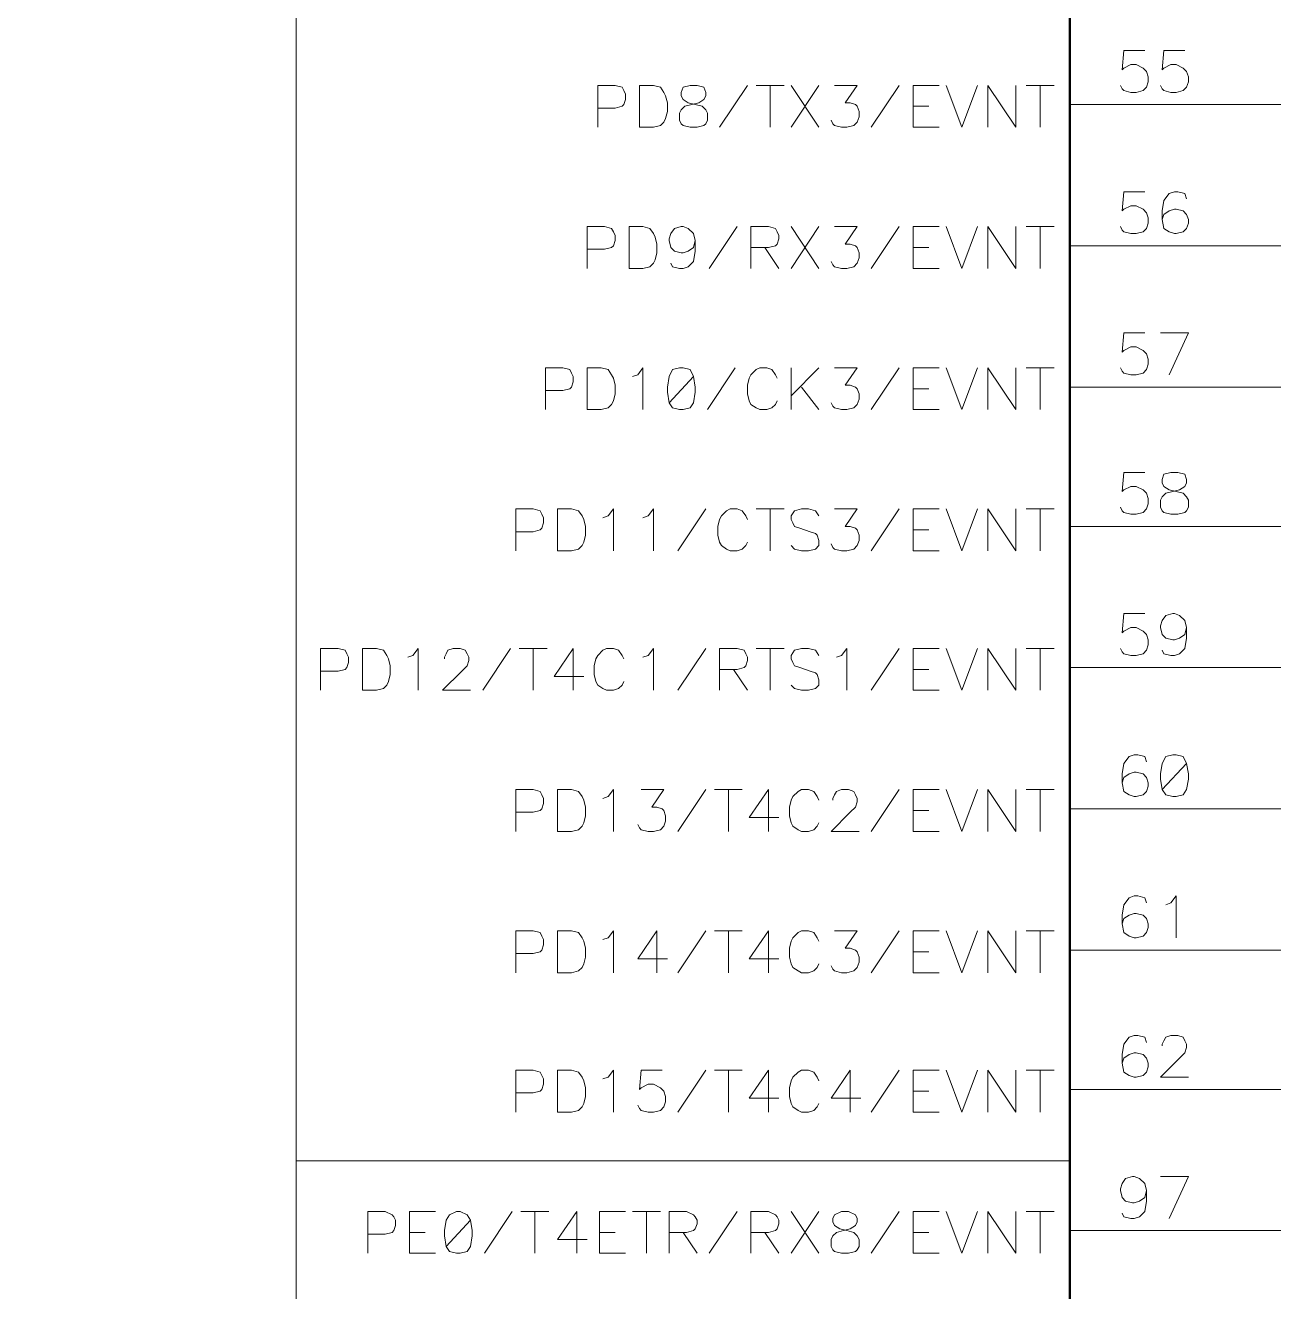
# Model space of a CAD drawing. Header units: millimetres. Extents: x -2024 to 917, y -725 to 13.
# Drawn here: x -1474.21 to -1444.19, y -78.1 to -47.83 of the extents above; entities that cross this region are included whole.
import ezdxf

# ---------------------------------------------------------------- set-up
doc = ezdxf.new("R2010")
doc.units = ezdxf.units.MM

msp = doc.modelspace()

# ---------------------------------------------------------------- linework, layer by layer
at = {"color": 7, "lineweight": 50}
msp.add_lwpolyline([(-1449.233, -21.143), (-1449.233, -192.685), (-1494.649, -192.685), (-1494.649, -21.143)], close=True, dxfattribs=at)
at = {"color": 7, "lineweight": 18}
for points in [[(-1467.733, -21.143), (-1467.733, -192.685)], [(-1447.441, -48.435), (-1447.941, -48.435), (-1447.983, -48.893), (-1447.941, -48.852), (-1447.774, -48.768), (-1447.649, -48.768), (-1447.483, -48.852), (-1447.399, -48.935), (-1447.358, -49.06), (-1447.358, -49.185), (-1447.399, -49.31), (-1447.483, -49.393), (-1447.649, -49.435), (-1447.774, -49.435), (-1447.941, -49.393), (-1447.983, -49.352), (-1448.024, -49.268)], [(-1446.483, -48.435), (-1446.983, -48.435), (-1447.024, -48.893), (-1446.983, -48.852), (-1446.816, -48.768), (-1446.691, -48.768), (-1446.524, -48.852), (-1446.441, -48.935), (-1446.399, -49.06), (-1446.399, -49.185), (-1446.441, -49.31), (-1446.524, -49.393), (-1446.691, -49.435), (-1446.816, -49.435), (-1446.983, -49.393), (-1447.024, -49.352), (-1447.066, -49.268)], [(-1460.524, -49.81), (-1460.108, -49.81), (-1459.941, -49.768), (-1459.899, -49.727), (-1459.858, -49.602), (-1459.858, -49.477), (-1459.899, -49.393), (-1459.941, -49.31), (-1460.108, -49.268), (-1460.524, -49.268), (-1460.524, -50.268)], [(-1457.608, -50.268), (-1456.941, -49.268)], [(-1456.733, -49.268), (-1456.066, -49.268)], [(-1456.399, -49.268), (-1456.399, -50.268)], [(-1455.899, -49.268), (-1455.233, -50.268)], [(-1455.233, -49.268), (-1455.899, -50.268)], [(-1454.858, -49.268), (-1454.316, -49.268), (-1454.608, -49.685), (-1454.483, -49.685), (-1454.358, -49.727), (-1454.316, -49.768), (-1454.274, -49.893), (-1454.274, -50.018), (-1454.316, -50.143), (-1454.399, -50.227), (-1454.566, -50.268), (-1454.691, -50.268), (-1454.858, -50.227), (-1454.899, -50.185), (-1454.941, -50.102)], [(-1453.983, -50.268), (-1453.316, -49.268)], [(-1452.358, -49.268), (-1452.983, -49.268), (-1452.983, -50.268), (-1452.358, -50.268)], [(-1452.191, -49.268), (-1451.816, -50.268), (-1451.441, -49.268)], [(-1450.524, -49.268), (-1450.524, -50.268), (-1451.191, -49.268), (-1451.191, -50.268)], [(-1450.274, -49.268), (-1449.608, -49.268)], [(-1449.941, -49.268), (-1449.941, -50.268)], [(-1452.983, -49.768), (-1452.608, -49.768)], [(-1447.441, -51.81), (-1447.941, -51.81), (-1447.983, -52.268), (-1447.941, -52.227), (-1447.774, -52.143), (-1447.649, -52.143), (-1447.483, -52.227), (-1447.399, -52.31), (-1447.358, -52.435), (-1447.358, -52.56), (-1447.399, -52.685), (-1447.483, -52.768), (-1447.649, -52.81), (-1447.774, -52.81), (-1447.941, -52.768), (-1447.983, -52.727), (-1448.024, -52.643)], [(-1446.441, -51.977), (-1446.483, -51.852), (-1446.649, -51.81), (-1446.733, -51.81), (-1446.858, -51.852), (-1446.983, -52.018), (-1447.024, -52.268), (-1447.024, -52.477), (-1446.983, -52.685), (-1446.858, -52.768), (-1446.733, -52.81), (-1446.691, -52.81), (-1446.524, -52.768), (-1446.441, -52.685), (-1446.399, -52.56), (-1446.399, -52.477), (-1446.441, -52.352), (-1446.524, -52.268), (-1446.691, -52.227), (-1446.733, -52.227), (-1446.858, -52.268), (-1446.983, -52.352), (-1447.024, -52.477)], [(-1460.774, -53.185), (-1460.358, -53.185), (-1460.191, -53.143), (-1460.149, -53.102), (-1460.108, -52.977), (-1460.108, -52.852), (-1460.149, -52.768), (-1460.191, -52.685), (-1460.358, -52.643), (-1460.774, -52.643), (-1460.774, -53.643)], [(-1458.191, -52.977), (-1458.233, -53.143), (-1458.358, -53.227), (-1458.483, -53.268), (-1458.524, -53.268), (-1458.691, -53.227), (-1458.774, -53.143), (-1458.816, -52.977), (-1458.816, -52.935), (-1458.774, -52.81), (-1458.691, -52.685), (-1458.524, -52.643), (-1458.483, -52.643), (-1458.358, -52.685), (-1458.233, -52.81), (-1458.191, -52.977), (-1458.191, -53.227), (-1458.233, -53.477), (-1458.358, -53.602), (-1458.483, -53.643), (-1458.566, -53.643), (-1458.733, -53.602), (-1458.774, -53.518)], [(-1457.858, -53.643), (-1457.191, -52.643)], [(-1456.858, -53.143), (-1456.441, -53.143), (-1456.274, -53.102), (-1456.233, -53.06), (-1456.191, -52.935), (-1456.191, -52.852), (-1456.233, -52.768), (-1456.274, -52.685), (-1456.441, -52.643), (-1456.858, -52.643), (-1456.858, -53.643)], [(-1455.899, -52.643), (-1455.233, -53.643)], [(-1455.233, -52.643), (-1455.899, -53.643)], [(-1454.858, -52.643), (-1454.316, -52.643), (-1454.608, -53.06), (-1454.483, -53.06), (-1454.358, -53.102), (-1454.316, -53.143), (-1454.274, -53.268), (-1454.274, -53.393), (-1454.316, -53.518), (-1454.399, -53.602), (-1454.566, -53.643), (-1454.691, -53.643), (-1454.858, -53.602), (-1454.899, -53.56), (-1454.941, -53.477)], [(-1453.983, -53.643), (-1453.316, -52.643)], [(-1452.358, -52.643), (-1452.983, -52.643), (-1452.983, -53.643), (-1452.358, -53.643)], [(-1452.191, -52.643), (-1451.816, -53.643), (-1451.441, -52.643)], [(-1450.524, -52.643), (-1450.524, -53.643), (-1451.191, -52.643), (-1451.191, -53.643)], [(-1450.274, -52.643), (-1449.608, -52.643)], [(-1449.941, -52.643), (-1449.941, -53.643)], [(-1456.524, -53.143), (-1456.191, -53.643)], [(-1452.983, -53.143), (-1452.608, -53.143)], [(-1447.441, -55.185), (-1447.941, -55.185), (-1447.983, -55.643), (-1447.941, -55.602), (-1447.774, -55.518), (-1447.649, -55.518), (-1447.483, -55.602), (-1447.399, -55.685), (-1447.358, -55.81), (-1447.358, -55.935), (-1447.399, -56.06), (-1447.483, -56.143), (-1447.649, -56.185), (-1447.774, -56.185), (-1447.941, -56.143), (-1447.983, -56.102), (-1448.024, -56.018)], [(-1446.858, -56.185), (-1446.399, -55.185), (-1447.066, -55.185)], [(-1461.774, -56.56), (-1461.358, -56.56), (-1461.191, -56.518), (-1461.149, -56.477), (-1461.108, -56.352), (-1461.108, -56.227), (-1461.149, -56.143), (-1461.191, -56.06), (-1461.358, -56.018), (-1461.774, -56.018), (-1461.774, -57.018)], [(-1459.691, -56.227), (-1459.566, -56.185), (-1459.441, -56.018), (-1459.441, -57.018)], [(-1458.233, -56.227), (-1458.816, -56.852)], [(-1457.899, -57.018), (-1457.233, -56.018)], [(-1456.233, -56.268), (-1456.274, -56.185), (-1456.358, -56.06), (-1456.483, -56.018), (-1456.649, -56.018), (-1456.733, -56.06), (-1456.858, -56.185), (-1456.899, -56.268), (-1456.941, -56.435), (-1456.941, -56.643), (-1456.899, -56.81), (-1456.858, -56.893), (-1456.733, -56.977), (-1456.649, -57.018), (-1456.483, -57.018), (-1456.358, -56.977), (-1456.274, -56.893), (-1456.233, -56.81)], [(-1455.899, -56.018), (-1455.899, -57.018)], [(-1455.233, -56.018), (-1455.899, -56.685)], [(-1454.858, -56.018), (-1454.316, -56.018), (-1454.608, -56.435), (-1454.483, -56.435), (-1454.358, -56.477), (-1454.316, -56.518), (-1454.274, -56.643), (-1454.274, -56.768), (-1454.316, -56.893), (-1454.399, -56.977), (-1454.566, -57.018), (-1454.691, -57.018), (-1454.858, -56.977), (-1454.899, -56.935), (-1454.941, -56.852)], [(-1453.983, -57.018), (-1453.316, -56.018)], [(-1452.358, -56.018), (-1452.983, -56.018), (-1452.983, -57.018), (-1452.358, -57.018)], [(-1452.191, -56.018), (-1451.816, -57.018), (-1451.441, -56.018)], [(-1450.524, -56.018), (-1450.524, -57.018), (-1451.191, -56.018), (-1451.191, -57.018)], [(-1450.274, -56.018), (-1449.608, -56.018)], [(-1449.941, -56.018), (-1449.941, -57.018)], [(-1455.649, -56.477), (-1455.233, -57.018)], [(-1452.983, -56.518), (-1452.608, -56.518)], [(-1447.441, -58.518), (-1447.941, -58.518), (-1447.983, -58.977), (-1447.941, -58.935), (-1447.774, -58.852), (-1447.649, -58.852), (-1447.483, -58.935), (-1447.399, -59.018), (-1447.358, -59.143), (-1447.358, -59.268), (-1447.399, -59.393), (-1447.483, -59.477), (-1447.649, -59.518), (-1447.774, -59.518), (-1447.941, -59.477), (-1447.983, -59.435), (-1448.024, -59.352)], [(-1462.483, -59.935), (-1462.066, -59.935), (-1461.899, -59.893), (-1461.858, -59.852), (-1461.816, -59.727), (-1461.816, -59.602), (-1461.858, -59.518), (-1461.899, -59.435), (-1462.066, -59.393), (-1462.483, -59.393), (-1462.483, -60.393)], [(-1460.399, -59.602), (-1460.274, -59.56), (-1460.149, -59.393), (-1460.149, -60.393)], [(-1459.441, -59.602), (-1459.316, -59.56), (-1459.191, -59.393), (-1459.191, -60.393)], [(-1458.608, -60.393), (-1457.941, -59.393)], [(-1456.941, -59.643), (-1456.983, -59.56), (-1457.066, -59.435), (-1457.191, -59.393), (-1457.358, -59.393), (-1457.441, -59.435), (-1457.566, -59.56), (-1457.608, -59.643), (-1457.649, -59.81), (-1457.649, -60.018), (-1457.608, -60.185), (-1457.566, -60.268), (-1457.441, -60.352), (-1457.358, -60.393), (-1457.191, -60.393), (-1457.066, -60.352), (-1456.983, -60.268), (-1456.941, -60.185)], [(-1456.733, -59.393), (-1456.066, -59.393)], [(-1456.399, -59.393), (-1456.399, -60.393)], [(-1455.233, -59.56), (-1455.316, -59.435), (-1455.483, -59.393), (-1455.649, -59.393), (-1455.816, -59.435), (-1455.899, -59.56), (-1455.899, -59.643), (-1455.858, -59.727), (-1455.816, -59.81), (-1455.691, -59.852), (-1455.441, -59.935), (-1455.316, -59.977), (-1455.274, -60.018), (-1455.233, -60.143), (-1455.233, -60.268), (-1455.316, -60.352), (-1455.483, -60.393), (-1455.649, -60.393), (-1455.816, -60.352), (-1455.899, -60.268)], [(-1454.858, -59.393), (-1454.316, -59.393), (-1454.608, -59.81), (-1454.483, -59.81), (-1454.358, -59.852), (-1454.316, -59.893), (-1454.274, -60.018), (-1454.274, -60.143), (-1454.316, -60.268), (-1454.399, -60.352), (-1454.566, -60.393), (-1454.691, -60.393), (-1454.858, -60.352), (-1454.899, -60.31), (-1454.941, -60.227)], [(-1453.983, -60.393), (-1453.316, -59.393)], [(-1452.358, -59.393), (-1452.983, -59.393), (-1452.983, -60.393), (-1452.358, -60.393)], [(-1452.191, -59.393), (-1451.816, -60.393), (-1451.441, -59.393)], [(-1450.524, -59.393), (-1450.524, -60.393), (-1451.191, -59.393), (-1451.191, -60.393)], [(-1450.274, -59.393), (-1449.608, -59.393)], [(-1449.941, -59.393), (-1449.941, -60.393)], [(-1452.983, -59.893), (-1452.608, -59.893)], [(-1447.441, -61.893), (-1447.941, -61.893), (-1447.983, -62.352), (-1447.941, -62.31), (-1447.774, -62.227), (-1447.649, -62.227), (-1447.483, -62.31), (-1447.399, -62.393), (-1447.358, -62.518), (-1447.358, -62.643), (-1447.399, -62.768), (-1447.483, -62.852), (-1447.649, -62.893), (-1447.774, -62.893), (-1447.941, -62.852), (-1447.983, -62.81), (-1448.024, -62.727)], [(-1446.441, -62.227), (-1446.483, -62.393), (-1446.608, -62.477), (-1446.733, -62.518), (-1446.774, -62.518), (-1446.941, -62.477), (-1447.024, -62.393), (-1447.066, -62.227), (-1447.066, -62.185), (-1447.024, -62.06), (-1446.941, -61.935), (-1446.774, -61.893), (-1446.733, -61.893), (-1446.608, -61.935), (-1446.483, -62.06), (-1446.441, -62.227), (-1446.441, -62.477), (-1446.483, -62.727), (-1446.608, -62.852), (-1446.733, -62.893), (-1446.816, -62.893), (-1446.983, -62.852), (-1447.024, -62.768)], [(-1467.149, -63.268), (-1466.733, -63.268), (-1466.566, -63.227), (-1466.524, -63.185), (-1466.483, -63.06), (-1466.483, -62.935), (-1466.524, -62.852), (-1466.566, -62.768), (-1466.733, -62.727), (-1467.149, -62.727), (-1467.149, -63.727)], [(-1465.066, -62.935), (-1464.941, -62.893), (-1464.816, -62.727), (-1464.816, -63.727)], [(-1464.191, -62.977), (-1464.191, -62.935), (-1464.149, -62.852), (-1464.108, -62.768), (-1463.983, -62.727), (-1463.816, -62.727), (-1463.691, -62.768), (-1463.649, -62.852), (-1463.608, -62.935), (-1463.608, -63.018), (-1463.649, -63.143), (-1463.774, -63.268), (-1464.233, -63.727), (-1463.566, -63.727)], [(-1463.274, -63.727), (-1462.608, -62.727)], [(-1462.399, -62.727), (-1461.733, -62.727)], [(-1462.066, -62.727), (-1462.066, -63.727)], [(-1461.108, -63.727), (-1461.108, -62.727), (-1461.566, -63.393), (-1460.858, -63.393)], [(-1459.899, -62.977), (-1459.941, -62.893), (-1460.024, -62.768), (-1460.149, -62.727), (-1460.316, -62.727), (-1460.399, -62.768), (-1460.524, -62.893), (-1460.566, -62.977), (-1460.608, -63.143), (-1460.608, -63.352), (-1460.566, -63.518), (-1460.524, -63.602), (-1460.399, -63.685), (-1460.316, -63.727), (-1460.149, -63.727), (-1460.024, -63.685), (-1459.941, -63.602), (-1459.899, -63.518)], [(-1459.441, -62.935), (-1459.316, -62.893), (-1459.191, -62.727), (-1459.191, -63.727)], [(-1458.608, -63.727), (-1457.941, -62.727)], [(-1457.608, -63.227), (-1457.191, -63.227), (-1457.024, -63.185), (-1456.983, -63.143), (-1456.941, -63.018), (-1456.941, -62.935), (-1456.983, -62.852), (-1457.024, -62.768), (-1457.191, -62.727), (-1457.608, -62.727), (-1457.608, -63.727)], [(-1456.733, -62.727), (-1456.066, -62.727)], [(-1456.399, -62.727), (-1456.399, -63.727)], [(-1455.233, -62.893), (-1455.316, -62.768), (-1455.483, -62.727), (-1455.649, -62.727), (-1455.816, -62.768), (-1455.899, -62.893), (-1455.899, -62.977), (-1455.858, -63.06), (-1455.816, -63.143), (-1455.691, -63.185), (-1455.441, -63.268), (-1455.316, -63.31), (-1455.274, -63.352), (-1455.233, -63.477), (-1455.233, -63.602), (-1455.316, -63.685), (-1455.483, -63.727), (-1455.649, -63.727), (-1455.816, -63.685), (-1455.899, -63.602)], [(-1454.816, -62.935), (-1454.691, -62.893), (-1454.566, -62.727), (-1454.566, -63.727)], [(-1453.983, -63.727), (-1453.316, -62.727)], [(-1452.358, -62.727), (-1452.983, -62.727), (-1452.983, -63.727), (-1452.358, -63.727)], [(-1452.191, -62.727), (-1451.816, -63.727), (-1451.441, -62.727)], [(-1450.524, -62.727), (-1450.524, -63.727), (-1451.191, -62.727), (-1451.191, -63.727)], [(-1450.274, -62.727), (-1449.608, -62.727)], [(-1449.941, -62.727), (-1449.941, -63.727)], [(-1457.274, -63.227), (-1456.941, -63.727)], [(-1452.983, -63.227), (-1452.608, -63.227)], [(-1447.399, -65.435), (-1447.441, -65.31), (-1447.608, -65.268), (-1447.691, -65.268), (-1447.816, -65.31), (-1447.941, -65.477), (-1447.983, -65.727), (-1447.983, -65.935), (-1447.941, -66.143), (-1447.816, -66.227), (-1447.691, -66.268), (-1447.649, -66.268), (-1447.483, -66.227), (-1447.399, -66.143), (-1447.358, -66.018), (-1447.358, -65.935), (-1447.399, -65.81), (-1447.483, -65.727), (-1447.649, -65.685), (-1447.691, -65.685), (-1447.816, -65.727), (-1447.941, -65.81), (-1447.983, -65.935)], [(-1446.441, -65.477), (-1447.024, -66.102)], [(-1462.483, -66.643), (-1462.066, -66.643), (-1461.899, -66.602), (-1461.858, -66.56), (-1461.816, -66.435), (-1461.816, -66.31), (-1461.858, -66.227), (-1461.899, -66.143), (-1462.066, -66.102), (-1462.483, -66.102), (-1462.483, -67.102)], [(-1460.399, -66.31), (-1460.274, -66.268), (-1460.149, -66.102), (-1460.149, -67.102)], [(-1459.483, -66.102), (-1458.941, -66.102), (-1459.233, -66.518), (-1459.108, -66.518), (-1458.983, -66.56), (-1458.941, -66.602), (-1458.899, -66.727), (-1458.899, -66.852), (-1458.941, -66.977), (-1459.024, -67.06), (-1459.191, -67.102), (-1459.316, -67.102), (-1459.483, -67.06), (-1459.524, -67.018), (-1459.566, -66.935)], [(-1458.608, -67.102), (-1457.941, -66.102)], [(-1457.733, -66.102), (-1457.066, -66.102)], [(-1457.399, -66.102), (-1457.399, -67.102)], [(-1456.441, -67.102), (-1456.441, -66.102), (-1456.899, -66.768), (-1456.191, -66.768)], [(-1455.233, -66.352), (-1455.274, -66.268), (-1455.358, -66.143), (-1455.483, -66.102), (-1455.649, -66.102), (-1455.733, -66.143), (-1455.858, -66.268), (-1455.899, -66.352), (-1455.941, -66.518), (-1455.941, -66.727), (-1455.899, -66.893), (-1455.858, -66.977), (-1455.733, -67.06), (-1455.649, -67.102), (-1455.483, -67.102), (-1455.358, -67.06), (-1455.274, -66.977), (-1455.233, -66.893)], [(-1454.899, -66.352), (-1454.899, -66.31), (-1454.858, -66.227), (-1454.816, -66.143), (-1454.691, -66.102), (-1454.524, -66.102), (-1454.399, -66.143), (-1454.358, -66.227), (-1454.316, -66.31), (-1454.316, -66.393), (-1454.358, -66.518), (-1454.483, -66.643), (-1454.941, -67.102), (-1454.274, -67.102)], [(-1453.983, -67.102), (-1453.316, -66.102)], [(-1452.358, -66.102), (-1452.983, -66.102), (-1452.983, -67.102), (-1452.358, -67.102)], [(-1452.191, -66.102), (-1451.816, -67.102), (-1451.441, -66.102)], [(-1450.524, -66.102), (-1450.524, -67.102), (-1451.191, -66.102), (-1451.191, -67.102)], [(-1450.274, -66.102), (-1449.608, -66.102)], [(-1449.941, -66.102), (-1449.941, -67.102)], [(-1452.983, -66.602), (-1452.608, -66.602)], [(-1447.399, -68.81), (-1447.441, -68.685), (-1447.608, -68.643), (-1447.691, -68.643), (-1447.816, -68.685), (-1447.941, -68.852), (-1447.983, -69.102), (-1447.983, -69.31), (-1447.941, -69.518), (-1447.816, -69.602), (-1447.691, -69.643), (-1447.649, -69.643), (-1447.483, -69.602), (-1447.399, -69.518), (-1447.358, -69.393), (-1447.358, -69.31), (-1447.399, -69.185), (-1447.483, -69.102), (-1447.649, -69.06), (-1447.691, -69.06), (-1447.816, -69.102), (-1447.941, -69.185), (-1447.983, -69.31)], [(-1446.941, -68.852), (-1446.816, -68.81), (-1446.691, -68.643), (-1446.691, -69.643)], [(-1462.483, -70.018), (-1462.066, -70.018), (-1461.899, -69.977), (-1461.858, -69.935), (-1461.816, -69.81), (-1461.816, -69.685), (-1461.858, -69.602), (-1461.899, -69.518), (-1462.066, -69.477), (-1462.483, -69.477), (-1462.483, -70.477)], [(-1460.399, -69.685), (-1460.274, -69.643), (-1460.149, -69.477), (-1460.149, -70.477)], [(-1459.108, -70.477), (-1459.108, -69.477), (-1459.566, -70.143), (-1458.858, -70.143)], [(-1458.608, -70.477), (-1457.941, -69.477)], [(-1457.733, -69.477), (-1457.066, -69.477)], [(-1457.399, -69.477), (-1457.399, -70.477)], [(-1456.441, -70.477), (-1456.441, -69.477), (-1456.899, -70.143), (-1456.191, -70.143)], [(-1455.233, -69.727), (-1455.274, -69.643), (-1455.358, -69.518), (-1455.483, -69.477), (-1455.649, -69.477), (-1455.733, -69.518), (-1455.858, -69.643), (-1455.899, -69.727), (-1455.941, -69.893), (-1455.941, -70.102), (-1455.899, -70.268), (-1455.858, -70.352), (-1455.733, -70.435), (-1455.649, -70.477), (-1455.483, -70.477), (-1455.358, -70.435), (-1455.274, -70.352), (-1455.233, -70.268)], [(-1454.858, -69.477), (-1454.316, -69.477), (-1454.608, -69.893), (-1454.483, -69.893), (-1454.358, -69.935), (-1454.316, -69.977), (-1454.274, -70.102), (-1454.274, -70.227), (-1454.316, -70.352), (-1454.399, -70.435), (-1454.566, -70.477), (-1454.691, -70.477), (-1454.858, -70.435), (-1454.899, -70.393), (-1454.941, -70.31)], [(-1453.983, -70.477), (-1453.316, -69.477)], [(-1452.358, -69.477), (-1452.983, -69.477), (-1452.983, -70.477), (-1452.358, -70.477)], [(-1452.191, -69.477), (-1451.816, -70.477), (-1451.441, -69.477)], [(-1450.524, -69.477), (-1450.524, -70.477), (-1451.191, -69.477), (-1451.191, -70.477)], [(-1450.274, -69.477), (-1449.608, -69.477)], [(-1449.941, -69.477), (-1449.941, -70.477)], [(-1452.983, -69.977), (-1452.608, -69.977)], [(-1447.399, -72.143), (-1447.441, -72.018), (-1447.608, -71.977), (-1447.691, -71.977), (-1447.816, -72.018), (-1447.941, -72.185), (-1447.983, -72.435), (-1447.983, -72.643), (-1447.941, -72.852), (-1447.816, -72.935), (-1447.691, -72.977), (-1447.649, -72.977), (-1447.483, -72.935), (-1447.399, -72.852), (-1447.358, -72.727), (-1447.358, -72.643), (-1447.399, -72.518), (-1447.483, -72.435), (-1447.649, -72.393), (-1447.691, -72.393), (-1447.816, -72.435), (-1447.941, -72.518), (-1447.983, -72.643)], [(-1447.024, -72.227), (-1447.024, -72.185), (-1446.983, -72.102), (-1446.941, -72.018), (-1446.816, -71.977), (-1446.649, -71.977), (-1446.524, -72.018), (-1446.483, -72.102), (-1446.441, -72.185), (-1446.441, -72.268), (-1446.483, -72.393), (-1446.608, -72.518), (-1447.066, -72.977), (-1446.399, -72.977)], [(-1462.483, -73.352), (-1462.066, -73.352), (-1461.899, -73.31), (-1461.858, -73.268), (-1461.816, -73.143), (-1461.816, -73.018), (-1461.858, -72.935), (-1461.899, -72.852), (-1462.066, -72.81), (-1462.483, -72.81), (-1462.483, -73.81)], [(-1460.399, -73.018), (-1460.274, -72.977), (-1460.149, -72.81), (-1460.149, -73.81)], [(-1458.983, -72.81), (-1459.483, -72.81), (-1459.524, -73.268), (-1459.483, -73.227), (-1459.316, -73.143), (-1459.191, -73.143), (-1459.024, -73.227), (-1458.941, -73.31), (-1458.899, -73.435), (-1458.899, -73.56), (-1458.941, -73.685), (-1459.024, -73.768), (-1459.191, -73.81), (-1459.316, -73.81), (-1459.483, -73.768), (-1459.524, -73.727), (-1459.566, -73.643)], [(-1458.608, -73.81), (-1457.941, -72.81)], [(-1457.733, -72.81), (-1457.066, -72.81)], [(-1457.399, -72.81), (-1457.399, -73.81)], [(-1456.441, -73.81), (-1456.441, -72.81), (-1456.899, -73.477), (-1456.191, -73.477)], [(-1455.233, -73.06), (-1455.274, -72.977), (-1455.358, -72.852), (-1455.483, -72.81), (-1455.649, -72.81), (-1455.733, -72.852), (-1455.858, -72.977), (-1455.899, -73.06), (-1455.941, -73.227), (-1455.941, -73.435), (-1455.899, -73.602), (-1455.858, -73.685), (-1455.733, -73.768), (-1455.649, -73.81), (-1455.483, -73.81), (-1455.358, -73.768), (-1455.274, -73.685), (-1455.233, -73.602)], [(-1454.483, -73.81), (-1454.483, -72.81), (-1454.941, -73.477), (-1454.233, -73.477)], [(-1453.983, -73.81), (-1453.316, -72.81)], [(-1452.358, -72.81), (-1452.983, -72.81), (-1452.983, -73.81), (-1452.358, -73.81)], [(-1452.191, -72.81), (-1451.816, -73.81), (-1451.441, -72.81)], [(-1450.524, -72.81), (-1450.524, -73.81), (-1451.191, -72.81), (-1451.191, -73.81)], [(-1450.274, -72.81), (-1449.608, -72.81)], [(-1449.941, -72.81), (-1449.941, -73.81)], [(-1452.983, -73.31), (-1452.608, -73.31)], [(-1449.233, -74.977), (-1467.733, -74.977)], [(-1447.399, -75.685), (-1447.441, -75.852), (-1447.566, -75.935), (-1447.691, -75.977), (-1447.733, -75.977), (-1447.899, -75.935), (-1447.983, -75.852), (-1448.024, -75.685), (-1448.024, -75.643), (-1447.983, -75.518), (-1447.899, -75.393), (-1447.733, -75.352), (-1447.691, -75.352), (-1447.566, -75.393), (-1447.441, -75.518), (-1447.399, -75.685), (-1447.399, -75.935), (-1447.441, -76.185), (-1447.566, -76.31), (-1447.691, -76.352), (-1447.774, -76.352), (-1447.941, -76.31), (-1447.983, -76.227)], [(-1446.858, -76.352), (-1446.399, -75.352), (-1447.066, -75.352)], [(-1466.024, -76.727), (-1465.608, -76.727), (-1465.441, -76.685), (-1465.399, -76.643), (-1465.358, -76.518), (-1465.358, -76.393), (-1465.399, -76.31), (-1465.441, -76.268), (-1465.608, -76.185), (-1466.024, -76.185), (-1466.024, -77.185)], [(-1464.399, -76.185), (-1465.024, -76.185), (-1465.024, -77.185), (-1464.399, -77.185)], [(-1463.233, -77.185), (-1462.566, -76.185)], [(-1462.358, -76.185), (-1461.691, -76.185)], [(-1462.024, -76.185), (-1462.024, -77.185)], [(-1461.024, -77.185), (-1461.024, -76.185), (-1461.483, -76.852), (-1460.774, -76.852)], [(-1459.858, -76.185), (-1460.483, -76.185), (-1460.483, -77.185), (-1459.858, -77.185)], [(-1459.691, -76.185), (-1459.024, -76.185)], [(-1459.358, -76.185), (-1459.358, -77.185)], [(-1458.816, -76.685), (-1458.399, -76.685), (-1458.233, -76.643), (-1458.191, -76.602), (-1458.149, -76.477), (-1458.149, -76.393), (-1458.191, -76.31), (-1458.233, -76.268), (-1458.399, -76.185), (-1458.816, -76.185), (-1458.816, -77.185)], [(-1457.858, -77.185), (-1457.191, -76.185)], [(-1456.858, -76.685), (-1456.441, -76.685), (-1456.274, -76.643), (-1456.233, -76.602), (-1456.191, -76.477), (-1456.191, -76.393), (-1456.233, -76.31), (-1456.274, -76.268), (-1456.441, -76.185), (-1456.858, -76.185), (-1456.858, -77.185)], [(-1455.899, -76.185), (-1455.233, -77.185)], [(-1455.233, -76.185), (-1455.899, -77.185)], [(-1453.983, -77.185), (-1453.316, -76.185)], [(-1452.358, -76.185), (-1452.983, -76.185), (-1452.983, -77.185), (-1452.358, -77.185)], [(-1452.191, -76.185), (-1451.816, -77.185), (-1451.441, -76.185)], [(-1450.524, -76.185), (-1450.524, -77.185), (-1451.191, -76.185), (-1451.191, -77.185)], [(-1450.274, -76.185), (-1449.608, -76.185)], [(-1449.941, -76.185), (-1449.941, -77.185)], [(-1463.566, -76.393), (-1464.149, -77.018)], [(-1465.024, -76.685), (-1464.649, -76.685)], [(-1460.483, -76.685), (-1460.108, -76.685)], [(-1458.483, -76.685), (-1458.149, -77.185)], [(-1456.524, -76.685), (-1456.191, -77.185)], [(-1452.983, -76.685), (-1452.608, -76.685)]]:
    msp.add_lwpolyline(points, dxfattribs=at)
for points in [[(-1459.524, -49.268), (-1459.524, -50.268), (-1459.191, -50.268), (-1459.024, -50.227), (-1458.941, -50.143), (-1458.899, -50.06), (-1458.858, -49.893), (-1458.858, -49.685), (-1458.899, -49.518), (-1458.941, -49.435), (-1459.024, -49.31), (-1459.191, -49.268)], [(-1458.316, -49.268), (-1458.483, -49.31), (-1458.524, -49.435), (-1458.524, -49.518), (-1458.483, -49.602), (-1458.358, -49.685), (-1458.191, -49.727), (-1458.024, -49.768), (-1457.941, -49.852), (-1457.899, -49.935), (-1457.899, -50.102), (-1457.941, -50.185), (-1457.983, -50.227), (-1458.149, -50.268), (-1458.316, -50.268), (-1458.483, -50.227), (-1458.524, -50.185), (-1458.566, -50.102), (-1458.566, -49.935), (-1458.524, -49.852), (-1458.441, -49.768), (-1458.274, -49.727), (-1458.108, -49.685), (-1457.983, -49.602), (-1457.941, -49.518), (-1457.941, -49.435), (-1457.983, -49.31), (-1458.149, -49.268)], [(-1459.774, -52.643), (-1459.774, -53.643), (-1459.441, -53.643), (-1459.274, -53.602), (-1459.191, -53.518), (-1459.149, -53.435), (-1459.108, -53.268), (-1459.108, -53.06), (-1459.149, -52.893), (-1459.191, -52.81), (-1459.274, -52.685), (-1459.441, -52.643)], [(-1460.774, -56.018), (-1460.774, -57.018), (-1460.441, -57.018), (-1460.274, -56.977), (-1460.191, -56.893), (-1460.149, -56.81), (-1460.108, -56.643), (-1460.108, -56.435), (-1460.149, -56.268), (-1460.191, -56.185), (-1460.274, -56.06), (-1460.441, -56.018)], [(-1458.566, -56.018), (-1458.733, -56.06), (-1458.816, -56.227), (-1458.858, -56.477), (-1458.858, -56.602), (-1458.816, -56.852), (-1458.733, -56.977), (-1458.566, -57.018), (-1458.483, -57.018), (-1458.316, -56.977), (-1458.233, -56.852), (-1458.191, -56.602), (-1458.191, -56.477), (-1458.233, -56.227), (-1458.316, -56.06), (-1458.483, -56.018)], [(-1446.816, -58.518), (-1446.983, -58.56), (-1447.024, -58.685), (-1447.024, -58.768), (-1446.983, -58.852), (-1446.858, -58.935), (-1446.691, -58.977), (-1446.524, -59.018), (-1446.441, -59.102), (-1446.399, -59.185), (-1446.399, -59.352), (-1446.441, -59.435), (-1446.483, -59.477), (-1446.649, -59.518), (-1446.816, -59.518), (-1446.983, -59.477), (-1447.024, -59.435), (-1447.066, -59.352), (-1447.066, -59.185), (-1447.024, -59.102), (-1446.941, -59.018), (-1446.774, -58.977), (-1446.608, -58.935), (-1446.483, -58.852), (-1446.441, -58.768), (-1446.441, -58.685), (-1446.483, -58.56), (-1446.649, -58.518)], [(-1461.483, -59.393), (-1461.483, -60.393), (-1461.149, -60.393), (-1460.983, -60.352), (-1460.899, -60.268), (-1460.858, -60.185), (-1460.816, -60.018), (-1460.816, -59.81), (-1460.858, -59.643), (-1460.899, -59.56), (-1460.983, -59.435), (-1461.149, -59.393)], [(-1466.149, -62.727), (-1466.149, -63.727), (-1465.816, -63.727), (-1465.649, -63.685), (-1465.566, -63.602), (-1465.524, -63.518), (-1465.483, -63.352), (-1465.483, -63.143), (-1465.524, -62.977), (-1465.566, -62.893), (-1465.649, -62.768), (-1465.816, -62.727)], [(-1446.774, -65.268), (-1446.941, -65.31), (-1447.024, -65.477), (-1447.066, -65.727), (-1447.066, -65.852), (-1447.024, -66.102), (-1446.941, -66.227), (-1446.774, -66.268), (-1446.691, -66.268), (-1446.524, -66.227), (-1446.441, -66.102), (-1446.399, -65.852), (-1446.399, -65.727), (-1446.441, -65.477), (-1446.524, -65.31), (-1446.691, -65.268)], [(-1461.483, -66.102), (-1461.483, -67.102), (-1461.149, -67.102), (-1460.983, -67.06), (-1460.899, -66.977), (-1460.858, -66.893), (-1460.816, -66.727), (-1460.816, -66.518), (-1460.858, -66.352), (-1460.899, -66.268), (-1460.983, -66.143), (-1461.149, -66.102)], [(-1461.483, -69.477), (-1461.483, -70.477), (-1461.149, -70.477), (-1460.983, -70.435), (-1460.899, -70.352), (-1460.858, -70.268), (-1460.816, -70.102), (-1460.816, -69.893), (-1460.858, -69.727), (-1460.899, -69.643), (-1460.983, -69.518), (-1461.149, -69.477)], [(-1461.483, -72.81), (-1461.483, -73.81), (-1461.149, -73.81), (-1460.983, -73.768), (-1460.899, -73.685), (-1460.858, -73.602), (-1460.816, -73.435), (-1460.816, -73.227), (-1460.858, -73.06), (-1460.899, -72.977), (-1460.983, -72.852), (-1461.149, -72.81)], [(-1463.899, -76.185), (-1464.066, -76.268), (-1464.149, -76.393), (-1464.191, -76.643), (-1464.191, -76.768), (-1464.149, -77.018), (-1464.066, -77.143), (-1463.899, -77.185), (-1463.816, -77.185), (-1463.649, -77.143), (-1463.566, -77.018), (-1463.524, -76.768), (-1463.524, -76.643), (-1463.566, -76.393), (-1463.649, -76.268), (-1463.816, -76.185)], [(-1454.691, -76.185), (-1454.858, -76.268), (-1454.899, -76.352), (-1454.899, -76.435), (-1454.858, -76.518), (-1454.733, -76.602), (-1454.566, -76.643), (-1454.399, -76.685), (-1454.316, -76.768), (-1454.274, -76.852), (-1454.274, -77.018), (-1454.316, -77.102), (-1454.358, -77.143), (-1454.524, -77.185), (-1454.691, -77.185), (-1454.858, -77.143), (-1454.899, -77.102), (-1454.941, -77.018), (-1454.941, -76.852), (-1454.899, -76.768), (-1454.816, -76.685), (-1454.649, -76.643), (-1454.483, -76.602), (-1454.358, -76.518), (-1454.316, -76.435), (-1454.316, -76.352), (-1454.358, -76.268), (-1454.524, -76.185)]]:
    msp.add_lwpolyline(points, close=True, dxfattribs=at)
at = {"color": 7, "lineweight": 5}
for points in [[(-1449.233, -49.727), (-1444.191, -49.727)], [(-1449.233, -53.102), (-1444.191, -53.102)], [(-1449.233, -56.477), (-1444.191, -56.477)], [(-1449.233, -59.81), (-1444.191, -59.81)], [(-1449.233, -63.185), (-1444.191, -63.185)], [(-1449.233, -66.56), (-1444.191, -66.56)], [(-1449.233, -69.935), (-1444.191, -69.935)], [(-1449.233, -73.268), (-1444.191, -73.268)], [(-1449.233, -76.643), (-1444.191, -76.643)]]:
    msp.add_lwpolyline(points, dxfattribs=at)

doc.saveas('drawing.dxf')
